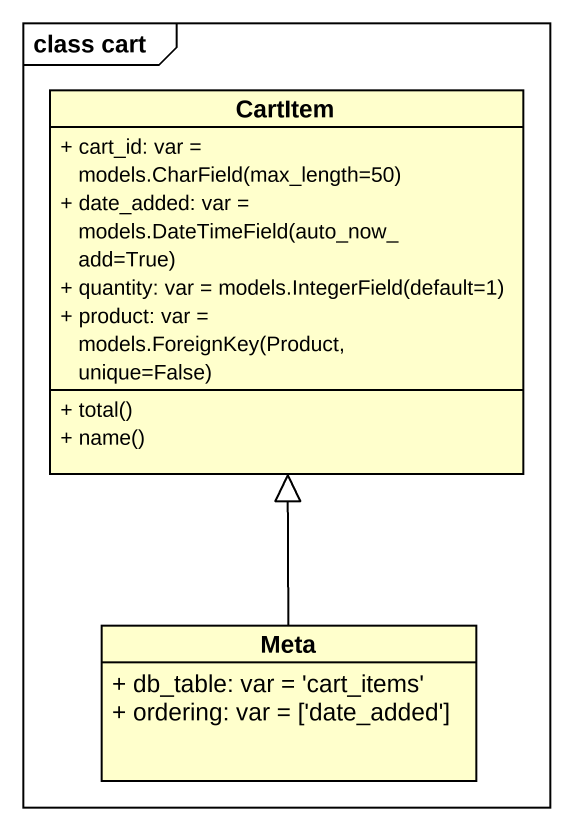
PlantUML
@startuml
mainframe class cart
hide circle
hide empty members
skinparam classAttributeIconSize 0
class CartItem {
  {field} + cart_id: var = models.CharField(max_length=50)
  {field} + date_added: var = models.DateTimeField(auto_now_add=True)
  {field} + quantity: var = models.IntegerField(default=1)
  {field} + product: var = models.ForeignKey(Product, unique=False)
  + total()
  + name()
}
class Meta {
  + db_table: var = 'cart_items'
  + ordering: var = ['date_added']
}
Meta -up-|> CartItem
@enduml
